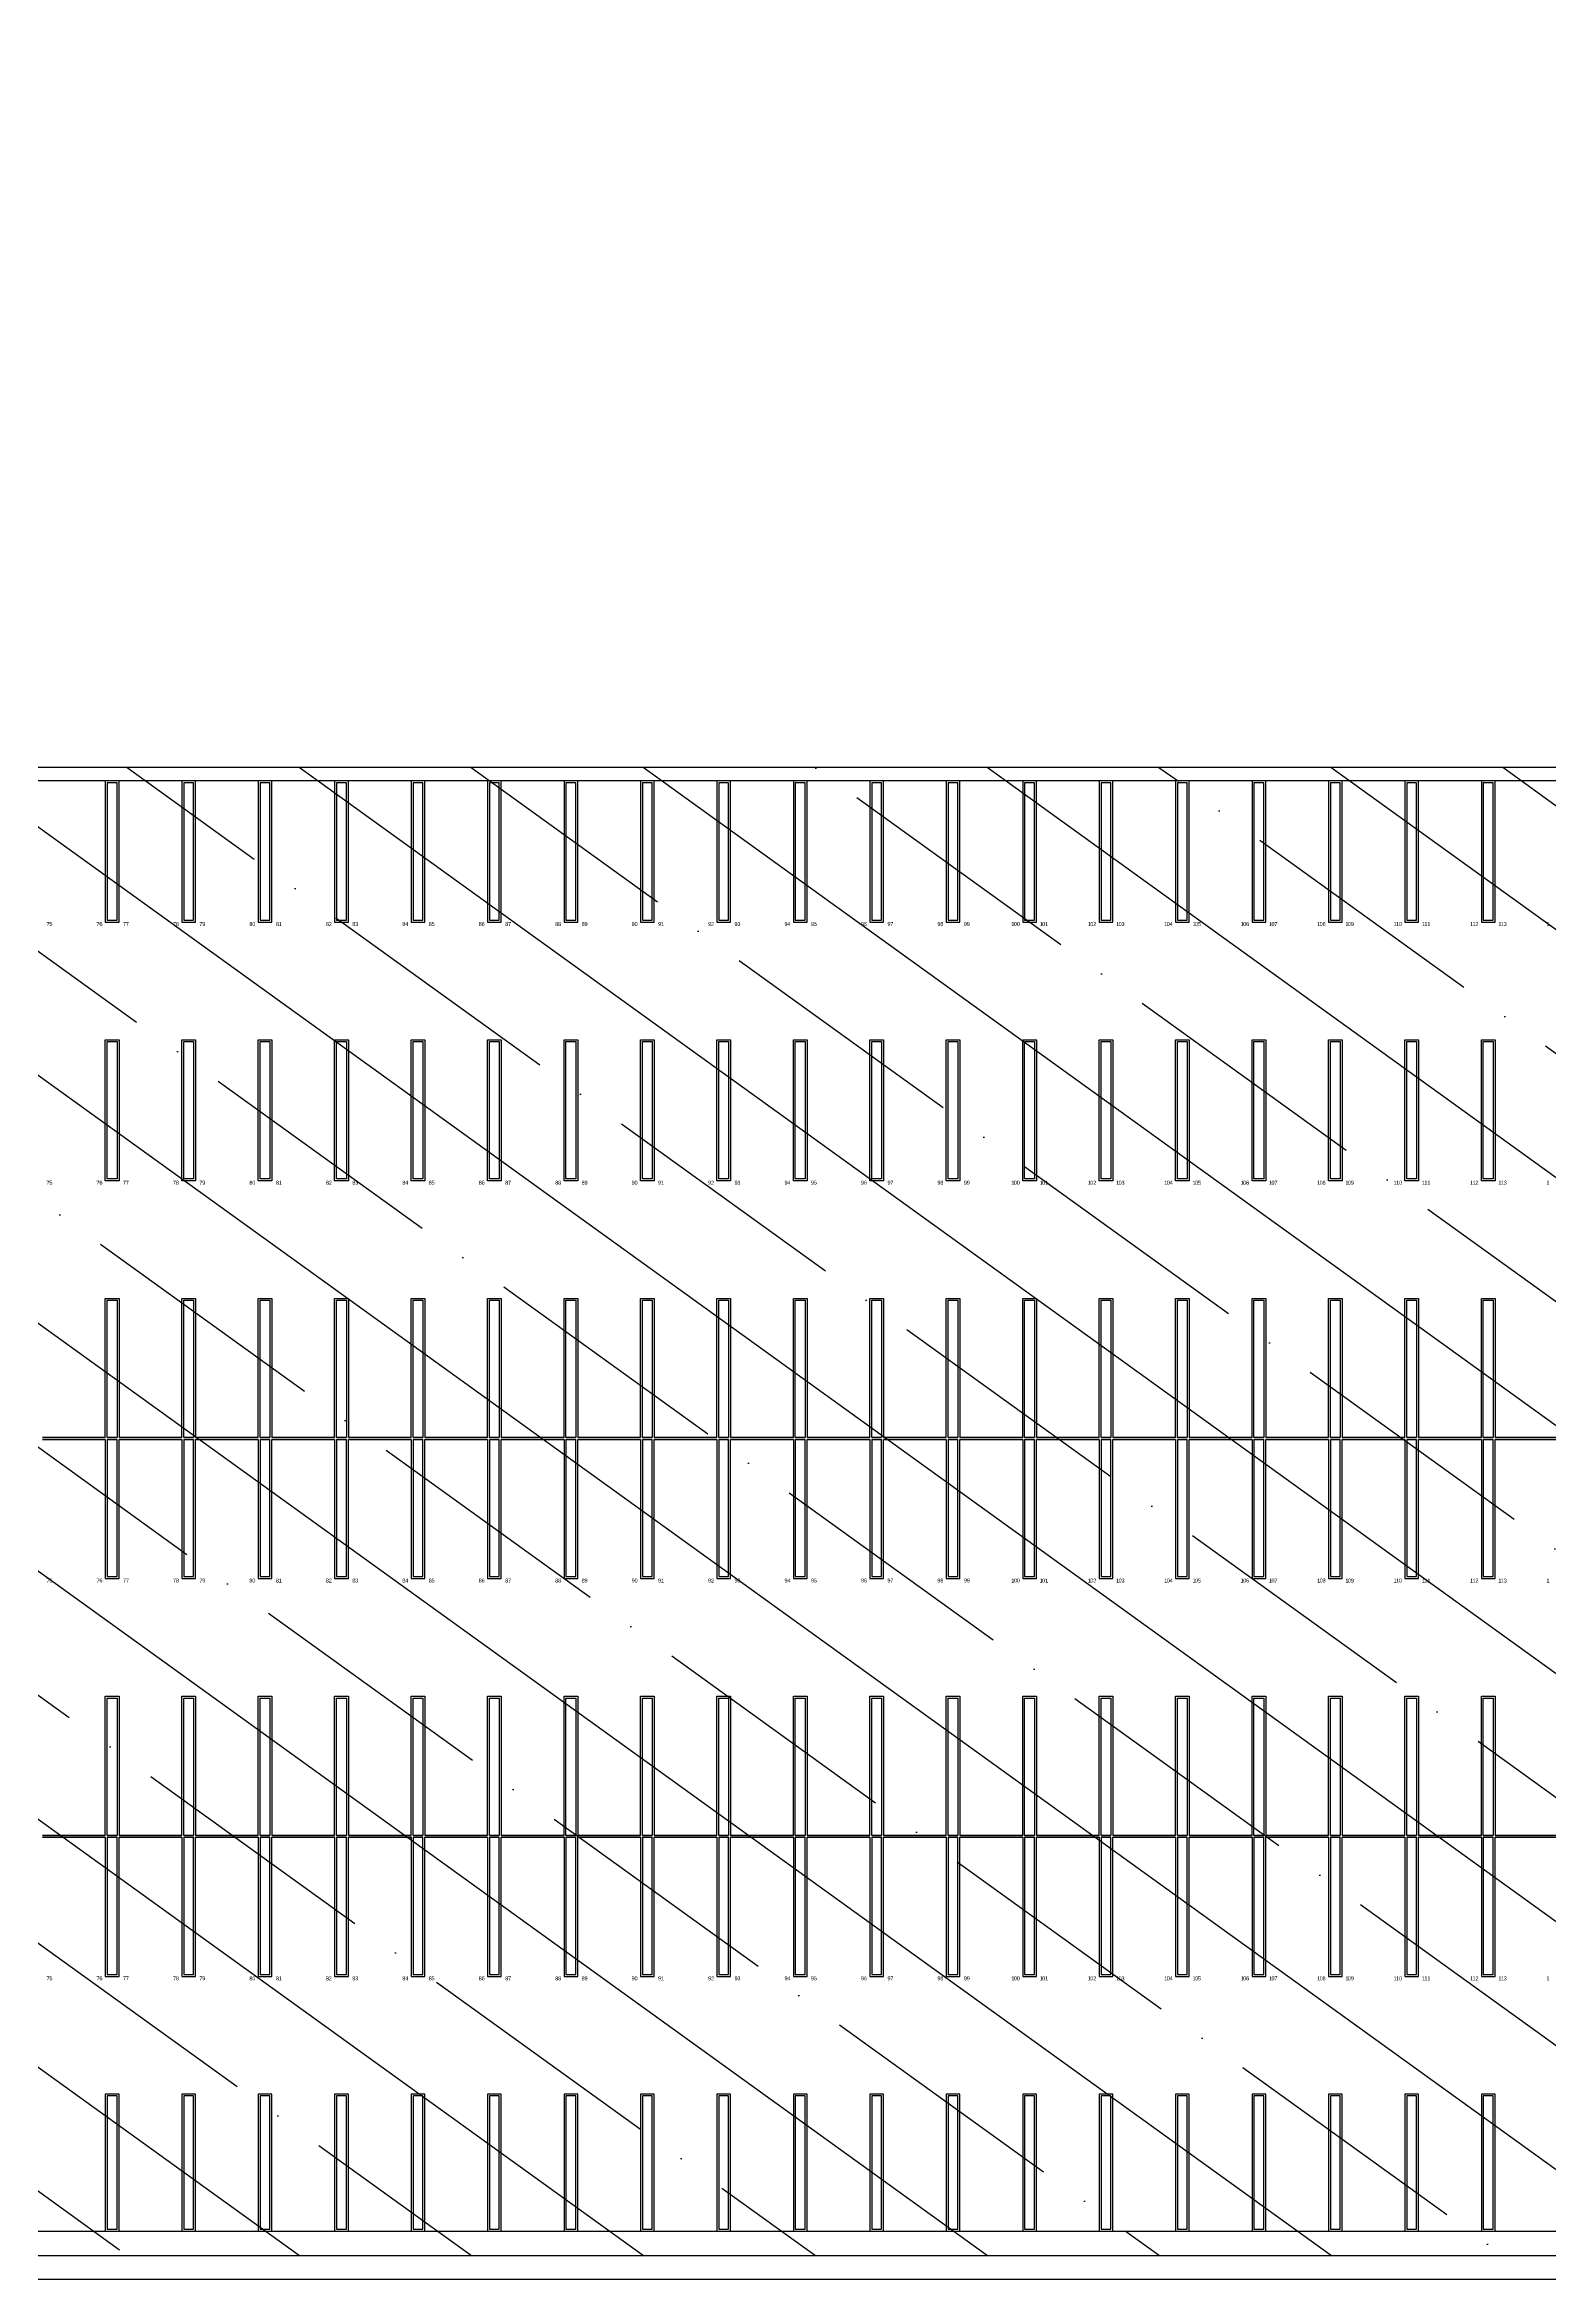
# Model space of a CAD drawing. Header units: inches. Extents: x -233729 to 737493, y -275239 to 196021.
# Drawn here: x 590815 to 647806, y -88617 to -3958 of the extents above; entities that cross this region are included whole.
import ezdxf
from ezdxf.lldxf.tags import DXFTag

# ---------------------------------------------------------------- set-up
doc = ezdxf.new("R2010")
doc.units = ezdxf.units.IN
doc.header["$MEASUREMENT"] = 0
for name, color, linetype in [('_FL_AREAS', 92, 'Continuous'), ('_FL_NEW WH_Pallets', 1, 'Continuous'), ('_FL_NEW WH_WALLS', 1, 'Continuous'), ('PR-CONCRETE', 224, 'Continuous'), ('PR-CONCRETE HATCH', 253, 'Continuous')]:
    doc.layers.add(name, color=color, linetype=linetype)
doc.styles.get("Standard").update_dxf_attribs({"font": 'arial.ttf'})
tags = doc.linetypes.add('DASHDOT2', pattern=[12.7, 6.35, -3.175, 0, -3.175]).pattern_tags.tags
tags[10:11] = [DXFTag(74, 4), DXFTag(75, 0), DXFTag(340, '0'), DXFTag(46, 0.0), DXFTag(50, 0.0), DXFTag(44, 0.0), DXFTag(45, 0.0)]
tags[8:9] = [DXFTag(74, 4), DXFTag(75, 0), DXFTag(340, '0'), DXFTag(46, 0.0), DXFTag(50, 0.0), DXFTag(44, 0.0), DXFTag(45, 0.0)]
tags[6:7] = [DXFTag(74, 4), DXFTag(75, 0), DXFTag(340, '0'), DXFTag(46, 0.0), DXFTag(50, 0.0), DXFTag(44, 0.0), DXFTag(45, 0.0)]
tags[4:5] = [DXFTag(74, 4), DXFTag(75, 0), DXFTag(340, '0'), DXFTag(46, 0.0), DXFTag(50, 0.0), DXFTag(44, 0.0), DXFTag(45, 0.0)]

# ---------------------------------------------------------------- blocks, each defined once
blk = doc.blocks.new('A$Cd2fab3cb')
at = {"layer": 'PR-CONCRETE HATCH', "linetype": 'DASHDOT2', "transparency": 33554559}
h = blk.add_hatch(dxfattribs=at)
h.set_pattern_fill('ANSI35', color=256, scale=100)
h.set_pattern_definition([(45, (-1598098.226, -830189.208), (-17.67766953, 17.67766953), []), (45, (-1598080.55, -830189.208), (-17.67766953, 17.67766953), [31.25, -6.25, 0, -6.25])])
h.paths.add_polyline_path([(118.26, 135.82), (300.88, 106.22), (182.68, -622.78), (0.07, -593.17)])
at = {"layer": 'PR-CONCRETE'}
blk.add_lwpolyline([(183.1, -620.22), (300.88, 106.22), (-375.29, 215.84, 0.414214), (-426.92, 178.63), (-589.53, -824.37, -0.225878), (-596.57, -834.55, 1.082972), (-534.25, -925.43, -0.21352), (-522.41, -922.28), (-198.23, -974.84, -0.413147), (-160.99, -1026.3), (-166.15, -1058.87)], format="xyb", dxfattribs=at)
at = {"layer": 'PR-CONCRETE HATCH', "linetype": 'DASHDOT2'}
blk.add_lwpolyline([(0.07, -593.17), (117.9, 133.57)], dxfattribs=at)
blk = doc.blocks.new('A$C4bdc07ce')
at = {"layer": '_FL_NEW WH_Pallets'}
for p, q in [((4617, -1005), (4521, -1005)), ((4617, -1008), (4521, -1008)), ((4521, -1008), (4617, -1008)), ((4635, -1005), (4620, -1005)), ((4635, -1008), (4620, -1008)), ((4620, -1008), (4635, -1008)), ((4734, -1005), (4638, -1005)), ((4734, -1008), (4638, -1008)), ((4638, -1008), (4734, -1008)), ((4752, -1005), (4737, -1005)), ((4752, -1008), (4737, -1008)), ((4737, -1008), (4752, -1008)), ((4851, -1005), (4755, -1005)), ((4851, -1008), (4755, -1008)), ((4755, -1008), (4851, -1008)), ((4869, -1005), (4854, -1005)), ((4869, -1008), (4854, -1008)), ((4854, -1008), (4869, -1008)), ((4968, -1005), (4872, -1005)), ((4968, -1008), (4872, -1008)), ((4872, -1008), (4968, -1008)), ((4986, -1005), (4971, -1005)), ((4986, -1008), (4971, -1008)), ((4971, -1008), (4986, -1008)), ((5085, -1005), (4989, -1005)), ((5085, -1008), (4989, -1008)), ((4989, -1008), (5085, -1008)), ((5103, -1005), (5088, -1005)), ((5103, -1008), (5088, -1008)), ((5088, -1008), (5103, -1008)), ((5202, -1005), (5106, -1005)), ((5202, -1008), (5106, -1008)), ((5106, -1008), (5202, -1008)), ((5220, -1005), (5205, -1005)), ((5220, -1008), (5205, -1008)), ((5205, -1008), (5220, -1008)), ((5319, -1005), (5223, -1005)), ((5319, -1008), (5223, -1008)), ((5223, -1008), (5319, -1008)), ((5337, -1005), (5322, -1005)), ((5337, -1008), (5322, -1008)), ((5322, -1008), (5337, -1008)), ((5436, -1005), (5340, -1005)), ((5436, -1008), (5340, -1008)), ((5340, -1008), (5436, -1008)), ((5454, -1005), (5439, -1005)), ((5454, -1008), (5439, -1008)), ((5439, -1008), (5454, -1008)), ((5553, -1005), (5457, -1005)), ((5553, -1008), (5457, -1008)), ((5457, -1008), (5553, -1008)), ((5571, -1005), (5556, -1005)), ((5571, -1008), (5556, -1008)), ((5556, -1008), (5571, -1008)), ((5670, -1005), (5574, -1005)), ((5670, -1008), (5574, -1008)), ((5574, -1008), (5670, -1008)), ((5688, -1005), (5673, -1005)), ((5688, -1008), (5673, -1008)), ((5673, -1008), (5688, -1008)), ((5787, -1005), (5691, -1005)), ((5787, -1008), (5691, -1008)), ((5691, -1008), (5787, -1008)), ((5805, -1005), (5790, -1005)), ((5805, -1008), (5790, -1008)), ((5790, -1008), (5805, -1008)), ((5904, -1005), (5808, -1005)), ((5904, -1008), (5808, -1008)), ((5808, -1008), (5904, -1008)), ((5922, -1005), (5907, -1005)), ((5922, -1008), (5907, -1008)), ((5907, -1008), (5922, -1008)), ((6021, -1005), (5925, -1005)), ((6021, -1008), (5925, -1008)), ((5925, -1008), (6021, -1008)), ((6039, -1005), (6024, -1005)), ((6039, -1008), (6024, -1008)), ((6024, -1008), (6039, -1008)), ((6138, -1005), (6042, -1005)), ((6138, -1008), (6042, -1008)), ((6042, -1008), (6138, -1008)), ((6156, -1005), (6141, -1005)), ((6156, -1008), (6141, -1008)), ((6141, -1008), (6156, -1008)), ((6255, -1005), (6159, -1005)), ((6255, -1008), (6159, -1008)), ((6159, -1008), (6255, -1008)), ((6273, -1005), (6258, -1005)), ((6273, -1008), (6258, -1008)), ((6258, -1008), (6273, -1008)), ((6372, -1005), (6276, -1005)), ((6372, -1008), (6276, -1008)), ((6276, -1008), (6372, -1008)), ((6390, -1005), (6375, -1005)), ((6390, -1008), (6375, -1008)), ((6375, -1008), (6390, -1008)), ((6489, -1005), (6393, -1005)), ((6489, -1008), (6393, -1008)), ((6393, -1008), (6489, -1008)), ((6507, -1005), (6492, -1005)), ((6507, -1008), (6492, -1008)), ((6492, -1008), (6507, -1008)), ((6606, -1005), (6510, -1005)), ((6606, -1008), (6510, -1008)), ((6510, -1008), (6606, -1008)), ((6624, -1005), (6609, -1005)), ((6624, -1008), (6609, -1008)), ((6609, -1008), (6624, -1008)), ((6723, -1005), (6627, -1005)), ((6723, -1008), (6627, -1008)), ((6627, -1008), (6723, -1008)), ((6741, -1005), (6726, -1005)), ((6741, -1008), (6726, -1008)), ((6726, -1008), (6741, -1008)), ((6840, -1005), (6744, -1005)), ((6840, -1008), (6744, -1008)), ((6744, -1008), (6840, -1008)), ((4617, -1614), (4521, -1614)), ((4617, -1617), (4521, -1617)), ((4521, -1617), (4617, -1617)), ((4635, -1614), (4620, -1614)), ((4635, -1617), (4620, -1617)), ((4620, -1617), (4635, -1617)), ((4734, -1614), (4638, -1614)), ((4734, -1617), (4638, -1617)), ((4638, -1617), (4734, -1617)), ((4752, -1614), (4737, -1614)), ((4752, -1617), (4737, -1617)), ((4737, -1617), (4752, -1617)), ((4851, -1614), (4755, -1614)), ((4851, -1617), (4755, -1617)), ((4755, -1617), (4851, -1617)), ((4869, -1614), (4854, -1614)), ((4869, -1617), (4854, -1617)), ((4854, -1617), (4869, -1617)), ((4968, -1614), (4872, -1614)), ((4968, -1617), (4872, -1617)), ((4872, -1617), (4968, -1617)), ((4986, -1614), (4971, -1614)), ((4986, -1617), (4971, -1617)), ((4971, -1617), (4986, -1617)), ((5085, -1614), (4989, -1614)), ((5085, -1617), (4989, -1617)), ((4989, -1617), (5085, -1617)), ((5103, -1614), (5088, -1614)), ((5103, -1617), (5088, -1617)), ((5088, -1617), (5103, -1617)), ((5202, -1614), (5106, -1614)), ((5202, -1617), (5106, -1617)), ((5106, -1617), (5202, -1617)), ((5220, -1614), (5205, -1614)), ((5220, -1617), (5205, -1617)), ((5205, -1617), (5220, -1617)), ((5319, -1614), (5223, -1614)), ((5319, -1617), (5223, -1617)), ((5223, -1617), (5319, -1617)), ((5337, -1614), (5322, -1614)), ((5337, -1617), (5322, -1617)), ((5322, -1617), (5337, -1617)), ((5436, -1614), (5340, -1614)), ((5436, -1617), (5340, -1617)), ((5340, -1617), (5436, -1617)), ((5454, -1614), (5439, -1614)), ((5454, -1617), (5439, -1617)), ((5439, -1617), (5454, -1617)), ((5553, -1614), (5457, -1614)), ((5553, -1617), (5457, -1617)), ((5457, -1617), (5553, -1617)), ((5571, -1614), (5556, -1614)), ((5571, -1617), (5556, -1617)), ((5556, -1617), (5571, -1617)), ((5670, -1614), (5574, -1614)), ((5670, -1617), (5574, -1617)), ((5574, -1617), (5670, -1617)), ((5688, -1614), (5673, -1614)), ((5688, -1617), (5673, -1617)), ((5673, -1617), (5688, -1617)), ((5787, -1614), (5691, -1614)), ((5787, -1617), (5691, -1617)), ((5691, -1617), (5787, -1617)), ((5805, -1614), (5790, -1614)), ((5805, -1617), (5790, -1617)), ((5790, -1617), (5805, -1617)), ((5904, -1614), (5808, -1614)), ((5904, -1617), (5808, -1617)), ((5808, -1617), (5904, -1617)), ((5922, -1614), (5907, -1614)), ((5922, -1617), (5907, -1617)), ((5907, -1617), (5922, -1617)), ((6021, -1614), (5925, -1614)), ((6021, -1617), (5925, -1617)), ((5925, -1617), (6021, -1617)), ((6039, -1614), (6024, -1614)), ((6039, -1617), (6024, -1617)), ((6024, -1617), (6039, -1617)), ((6138, -1614), (6042, -1614)), ((6138, -1617), (6042, -1617)), ((6042, -1617), (6138, -1617)), ((6156, -1614), (6141, -1614)), ((6156, -1617), (6141, -1617)), ((6141, -1617), (6156, -1617)), ((6255, -1614), (6159, -1614)), ((6255, -1617), (6159, -1617)), ((6159, -1617), (6255, -1617)), ((6273, -1614), (6258, -1614)), ((6273, -1617), (6258, -1617)), ((6258, -1617), (6273, -1617)), ((6372, -1614), (6276, -1614)), ((6372, -1617), (6276, -1617)), ((6276, -1617), (6372, -1617)), ((6390, -1614), (6375, -1614)), ((6390, -1617), (6375, -1617)), ((6375, -1617), (6390, -1617)), ((6489, -1614), (6393, -1614)), ((6489, -1617), (6393, -1617)), ((6393, -1617), (6489, -1617)), ((6507, -1614), (6492, -1614)), ((6507, -1617), (6492, -1617)), ((6492, -1617), (6507, -1617)), ((6606, -1614), (6510, -1614)), ((6606, -1617), (6510, -1617)), ((6510, -1617), (6606, -1617)), ((6624, -1614), (6609, -1614)), ((6624, -1617), (6609, -1617)), ((6609, -1617), (6624, -1617)), ((6723, -1614), (6627, -1614)), ((6723, -1617), (6627, -1617)), ((6627, -1617), (6723, -1617)), ((6741, -1614), (6726, -1614)), ((6741, -1617), (6726, -1617)), ((6726, -1617), (6741, -1617)), ((6840, -1614), (6744, -1614)), ((6840, -1617), (6744, -1617)), ((6744, -1617), (6840, -1617))]:
    blk.add_line(p, q, dxfattribs=at)
for points in [[(0, -2220), (0, -2220), (8904, -2220), (8904, 0), (0, 0), (0, -2220)], [(4617, 0), (4617, 0), (4617, -216), (4638, -216), (4638, 0), (4617, 0)], [(4734, 0), (4734, 0), (4734, -216), (4755, -216), (4755, 0), (4734, 0)], [(4851, 0), (4851, 0), (4851, -216), (4872, -216), (4872, 0), (4851, 0)], [(4968, 0), (4968, 0), (4968, -216), (4989, -216), (4989, 0), (4968, 0)], [(5085, 0), (5085, 0), (5085, -216), (5106, -216), (5106, 0), (5085, 0)], [(5202, 0), (5202, 0), (5202, -216), (5223, -216), (5223, 0), (5202, 0)], [(5319, 0), (5319, 0), (5319, -216), (5340, -216), (5340, 0), (5319, 0)], [(5436, 0), (5436, 0), (5436, -216), (5457, -216), (5457, 0), (5436, 0)], [(5553, 0), (5553, 0), (5553, -216), (5574, -216), (5574, 0), (5553, 0)], [(5670, 0), (5670, 0), (5670, -216), (5691, -216), (5691, 0), (5670, 0)], [(5787, 0), (5787, 0), (5787, -216), (5808, -216), (5808, 0), (5787, 0)], [(5904, 0), (5904, 0), (5904, -216), (5925, -216), (5925, 0), (5904, 0)], [(6021, 0), (6021, 0), (6021, -216), (6042, -216), (6042, 0), (6021, 0)], [(6138, 0), (6138, 0), (6138, -216), (6159, -216), (6159, 0), (6138, 0)], [(6255, 0), (6255, 0), (6255, -216), (6276, -216), (6276, 0), (6255, 0)], [(6372, 0), (6372, 0), (6372, -216), (6393, -216), (6393, 0), (6372, 0)], [(6489, 0), (6489, 0), (6489, -216), (6510, -216), (6510, 0), (6489, 0)], [(6606, 0), (6606, 0), (6606, -216), (6627, -216), (6627, 0), (6606, 0)], [(6723, 0), (6723, 0), (6723, -216), (6744, -216), (6744, 0), (6723, 0)], [(4617, -612), (4617, -612), (4617, -396), (4638, -396), (4638, -612), (4617, -612)], [(4734, -612), (4734, -612), (4734, -396), (4755, -396), (4755, -612), (4734, -612)], [(4851, -612), (4851, -612), (4851, -396), (4872, -396), (4872, -612), (4851, -612)], [(4968, -612), (4968, -612), (4968, -396), (4989, -396), (4989, -612), (4968, -612)], [(5085, -612), (5085, -612), (5085, -396), (5106, -396), (5106, -612), (5085, -612)], [(5202, -612), (5202, -612), (5202, -396), (5223, -396), (5223, -612), (5202, -612)], [(5319, -612), (5319, -612), (5319, -396), (5340, -396), (5340, -612), (5319, -612)], [(5436, -612), (5436, -612), (5436, -396), (5457, -396), (5457, -612), (5436, -612)], [(5553, -612), (5553, -612), (5553, -396), (5574, -396), (5574, -612), (5553, -612)], [(5670, -612), (5670, -612), (5670, -396), (5691, -396), (5691, -612), (5670, -612)], [(5787, -612), (5787, -612), (5787, -396), (5808, -396), (5808, -612), (5787, -612)], [(5904, -612), (5904, -612), (5904, -396), (5925, -396), (5925, -612), (5904, -612)], [(6021, -612), (6021, -612), (6021, -396), (6042, -396), (6042, -612), (6021, -612)], [(6138, -612), (6138, -612), (6138, -396), (6159, -396), (6159, -612), (6138, -612)], [(6255, -612), (6255, -612), (6255, -396), (6276, -396), (6276, -612), (6255, -612)], [(6372, -612), (6372, -612), (6372, -396), (6393, -396), (6393, -612), (6372, -612)], [(6489, -612), (6489, -612), (6489, -396), (6510, -396), (6510, -612), (6489, -612)], [(6606, -612), (6606, -612), (6606, -396), (6627, -396), (6627, -612), (6606, -612)], [(6723, -612), (6723, -612), (6723, -396), (6744, -396), (6744, -612), (6723, -612)], [(4617, -1005), (4617, -792), (4638, -792), (4638, -1005)], [(4734, -1005), (4734, -792), (4755, -792), (4755, -1005)], [(4851, -1005), (4851, -792), (4872, -792), (4872, -1005)], [(4968, -1005), (4968, -792), (4989, -792), (4989, -1005)], [(5085, -1005), (5085, -792), (5106, -792), (5106, -1005)], [(5202, -1005), (5202, -792), (5223, -792), (5223, -1005)], [(5319, -1005), (5319, -792), (5340, -792), (5340, -1005)], [(5436, -1005), (5436, -792), (5457, -792), (5457, -1005)], [(5553, -1005), (5553, -792), (5574, -792), (5574, -1005)], [(5670, -1005), (5670, -792), (5691, -792), (5691, -1005)], [(5787, -1005), (5787, -792), (5808, -792), (5808, -1005)], [(5904, -1005), (5904, -792), (5925, -792), (5925, -1005)], [(6021, -1005), (6021, -792), (6042, -792), (6042, -1005)], [(6138, -1005), (6138, -792), (6159, -792), (6159, -1005)], [(6255, -1005), (6255, -792), (6276, -792), (6276, -1005)], [(6372, -1005), (6372, -792), (6393, -792), (6393, -1005)], [(6489, -1005), (6489, -792), (6510, -792), (6510, -1005)], [(6606, -1005), (6606, -792), (6627, -792), (6627, -1005)], [(6723, -1005), (6723, -792), (6744, -792), (6744, -1005)], [(4617, -1008), (4617, -1221), (4638, -1221), (4638, -1008)], [(4635, -1005), (4620, -1005)], [(4635, -1008), (4620, -1008)], [(4734, -1008), (4734, -1221), (4755, -1221), (4755, -1008)], [(4752, -1005), (4737, -1005)], [(4752, -1008), (4737, -1008)], [(4851, -1008), (4851, -1221), (4872, -1221), (4872, -1008)], [(4869, -1005), (4854, -1005)], [(4869, -1008), (4854, -1008)], [(4968, -1008), (4968, -1221), (4989, -1221), (4989, -1008)], [(4986, -1005), (4971, -1005)], [(4986, -1008), (4971, -1008)], [(5085, -1008), (5085, -1221), (5106, -1221), (5106, -1008)], [(5103, -1005), (5088, -1005)], [(5103, -1008), (5088, -1008)], [(5202, -1008), (5202, -1221), (5223, -1221), (5223, -1008)], [(5220, -1005), (5205, -1005)], [(5220, -1008), (5205, -1008)], [(5319, -1008), (5319, -1221), (5340, -1221), (5340, -1008)], [(5337, -1005), (5322, -1005)], [(5337, -1008), (5322, -1008)], [(5436, -1008), (5436, -1221), (5457, -1221), (5457, -1008)], [(5454, -1005), (5439, -1005)], [(5454, -1008), (5439, -1008)], [(5553, -1008), (5553, -1221), (5574, -1221), (5574, -1008)], [(5571, -1005), (5556, -1005)], [(5571, -1008), (5556, -1008)], [(5670, -1008), (5670, -1221), (5691, -1221), (5691, -1008)], [(5688, -1005), (5673, -1005)], [(5688, -1008), (5673, -1008)], [(5787, -1008), (5787, -1221), (5808, -1221), (5808, -1008)], [(5805, -1005), (5790, -1005)], [(5805, -1008), (5790, -1008)], [(5904, -1008), (5904, -1221), (5925, -1221), (5925, -1008)], [(5922, -1005), (5907, -1005)], [(5922, -1008), (5907, -1008)], [(6021, -1008), (6021, -1221), (6042, -1221), (6042, -1008)], [(6039, -1005), (6024, -1005)], [(6039, -1008), (6024, -1008)], [(6138, -1008), (6138, -1221), (6159, -1221), (6159, -1008)], [(6156, -1005), (6141, -1005)], [(6156, -1008), (6141, -1008)], [(6255, -1008), (6255, -1221), (6276, -1221), (6276, -1008)], [(6273, -1005), (6258, -1005)], [(6273, -1008), (6258, -1008)], [(6372, -1008), (6372, -1221), (6393, -1221), (6393, -1008)], [(6390, -1005), (6375, -1005)], [(6390, -1008), (6375, -1008)], [(6489, -1008), (6489, -1221), (6510, -1221), (6510, -1008)], [(6507, -1005), (6492, -1005)], [(6507, -1008), (6492, -1008)], [(6606, -1008), (6606, -1221), (6627, -1221), (6627, -1008)], [(6624, -1005), (6609, -1005)], [(6624, -1008), (6609, -1008)], [(6723, -1008), (6723, -1221), (6744, -1221), (6744, -1008)], [(6741, -1005), (6726, -1005)], [(6741, -1008), (6726, -1008)], [(4617, -1614), (4617, -1401), (4638, -1401), (4638, -1614)], [(4734, -1614), (4734, -1401), (4755, -1401), (4755, -1614)], [(4851, -1614), (4851, -1401), (4872, -1401), (4872, -1614)], [(4968, -1614), (4968, -1401), (4989, -1401), (4989, -1614)], [(5085, -1614), (5085, -1401), (5106, -1401), (5106, -1614)], [(5202, -1614), (5202, -1401), (5223, -1401), (5223, -1614)], [(5319, -1614), (5319, -1401), (5340, -1401), (5340, -1614)], [(5436, -1614), (5436, -1401), (5457, -1401), (5457, -1614)], [(5553, -1614), (5553, -1401), (5574, -1401), (5574, -1614)], [(5670, -1614), (5670, -1401), (5691, -1401), (5691, -1614)], [(5787, -1614), (5787, -1401), (5808, -1401), (5808, -1614)], [(5904, -1614), (5904, -1401), (5925, -1401), (5925, -1614)], [(6021, -1614), (6021, -1401), (6042, -1401), (6042, -1614)], [(6138, -1614), (6138, -1401), (6159, -1401), (6159, -1614)], [(6255, -1614), (6255, -1401), (6276, -1401), (6276, -1614)], [(6372, -1614), (6372, -1401), (6393, -1401), (6393, -1614)], [(6489, -1614), (6489, -1401), (6510, -1401), (6510, -1614)], [(6606, -1614), (6606, -1401), (6627, -1401), (6627, -1614)], [(6723, -1614), (6723, -1401), (6744, -1401), (6744, -1614)], [(4617, -1617), (4617, -1830), (4638, -1830), (4638, -1617)], [(4635, -1614), (4620, -1614)], [(4635, -1617), (4620, -1617)], [(4734, -1617), (4734, -1830), (4755, -1830), (4755, -1617)], [(4752, -1614), (4737, -1614)], [(4752, -1617), (4737, -1617)], [(4851, -1617), (4851, -1830), (4872, -1830), (4872, -1617)], [(4869, -1614), (4854, -1614)], [(4869, -1617), (4854, -1617)], [(4968, -1617), (4968, -1830), (4989, -1830), (4989, -1617)], [(4986, -1614), (4971, -1614)], [(4986, -1617), (4971, -1617)], [(5085, -1617), (5085, -1830), (5106, -1830), (5106, -1617)], [(5103, -1614), (5088, -1614)], [(5103, -1617), (5088, -1617)], [(5202, -1617), (5202, -1830), (5223, -1830), (5223, -1617)], [(5220, -1614), (5205, -1614)], [(5220, -1617), (5205, -1617)], [(5319, -1617), (5319, -1830), (5340, -1830), (5340, -1617)], [(5337, -1614), (5322, -1614)], [(5337, -1617), (5322, -1617)], [(5436, -1617), (5436, -1830), (5457, -1830), (5457, -1617)], [(5454, -1614), (5439, -1614)], [(5454, -1617), (5439, -1617)], [(5553, -1617), (5553, -1830), (5574, -1830), (5574, -1617)], [(5571, -1614), (5556, -1614)], [(5571, -1617), (5556, -1617)], [(5670, -1617), (5670, -1830), (5691, -1830), (5691, -1617)], [(5688, -1614), (5673, -1614)], [(5688, -1617), (5673, -1617)], [(5787, -1617), (5787, -1830), (5808, -1830), (5808, -1617)], [(5805, -1614), (5790, -1614)], [(5805, -1617), (5790, -1617)], [(5904, -1617), (5904, -1830), (5925, -1830), (5925, -1617)], [(5922, -1614), (5907, -1614)], [(5922, -1617), (5907, -1617)], [(6021, -1617), (6021, -1830), (6042, -1830), (6042, -1617)], [(6039, -1614), (6024, -1614)], [(6039, -1617), (6024, -1617)], [(6138, -1617), (6138, -1830), (6159, -1830), (6159, -1617)], [(6156, -1614), (6141, -1614)], [(6156, -1617), (6141, -1617)], [(6255, -1617), (6255, -1830), (6276, -1830), (6276, -1617)], [(6273, -1614), (6258, -1614)], [(6273, -1617), (6258, -1617)], [(6372, -1617), (6372, -1830), (6393, -1830), (6393, -1617)], [(6390, -1614), (6375, -1614)], [(6390, -1617), (6375, -1617)], [(6489, -1617), (6489, -1830), (6510, -1830), (6510, -1617)], [(6507, -1614), (6492, -1614)], [(6507, -1617), (6492, -1617)], [(6606, -1617), (6606, -1830), (6627, -1830), (6627, -1617)], [(6624, -1614), (6609, -1614)], [(6624, -1617), (6609, -1617)], [(6723, -1617), (6723, -1830), (6744, -1830), (6744, -1617)], [(6741, -1614), (6726, -1614)], [(6741, -1617), (6726, -1617)], [(4617, -2010), (4617, -2010), (4617, -2220), (4638, -2220), (4638, -2010), (4617, -2010)], [(4734, -2010), (4734, -2010), (4734, -2220), (4755, -2220), (4755, -2010), (4734, -2010)], [(4851, -2010), (4851, -2010), (4851, -2220), (4872, -2220), (4872, -2010), (4851, -2010)], [(4968, -2010), (4968, -2010), (4968, -2220), (4989, -2220), (4989, -2010), (4968, -2010)], [(5085, -2010), (5085, -2010), (5085, -2220), (5106, -2220), (5106, -2010), (5085, -2010)], [(5202, -2010), (5202, -2010), (5202, -2220), (5223, -2220), (5223, -2010), (5202, -2010)], [(5319, -2010), (5319, -2010), (5319, -2220), (5340, -2220), (5340, -2010), (5319, -2010)], [(5436, -2010), (5436, -2010), (5436, -2220), (5457, -2220), (5457, -2010), (5436, -2010)], [(5553, -2010), (5553, -2010), (5553, -2220), (5574, -2220), (5574, -2010), (5553, -2010)], [(5670, -2010), (5670, -2010), (5670, -2220), (5691, -2220), (5691, -2010), (5670, -2010)], [(5787, -2010), (5787, -2010), (5787, -2220), (5808, -2220), (5808, -2010), (5787, -2010)], [(5904, -2010), (5904, -2010), (5904, -2220), (5925, -2220), (5925, -2010), (5904, -2010)], [(6021, -2010), (6021, -2010), (6021, -2220), (6042, -2220), (6042, -2010), (6021, -2010)], [(6138, -2010), (6138, -2010), (6138, -2220), (6159, -2220), (6159, -2010), (6138, -2010)], [(6255, -2010), (6255, -2010), (6255, -2220), (6276, -2220), (6276, -2010), (6255, -2010)], [(6372, -2010), (6372, -2010), (6372, -2220), (6393, -2220), (6393, -2010), (6372, -2010)], [(6489, -2010), (6489, -2010), (6489, -2220), (6510, -2220), (6510, -2010), (6489, -2010)], [(6606, -2010), (6606, -2010), (6606, -2220), (6627, -2220), (6627, -2010), (6606, -2010)], [(6723, -2010), (6723, -2010), (6723, -2220), (6744, -2220), (6744, -2010), (6723, -2010)]]:
    blk.add_lwpolyline(points, dxfattribs=at)
for points in [[(4620, -3), (4620, -213), (4635, -213), (4635, -3)], [(4737, -3), (4737, -213), (4752, -213), (4752, -3)], [(4854, -3), (4854, -213), (4869, -213), (4869, -3)], [(4971, -3), (4971, -213), (4986, -213), (4986, -3)], [(5088, -3), (5088, -213), (5103, -213), (5103, -3)], [(5205, -3), (5205, -213), (5220, -213), (5220, -3)], [(5322, -3), (5322, -213), (5337, -213), (5337, -3)], [(5439, -3), (5439, -213), (5454, -213), (5454, -3)], [(5556, -3), (5556, -213), (5571, -213), (5571, -3)], [(5673, -3), (5673, -213), (5688, -213), (5688, -3)], [(5790, -3), (5790, -213), (5805, -213), (5805, -3)], [(5907, -3), (5907, -213), (5922, -213), (5922, -3)], [(6024, -3), (6024, -213), (6039, -213), (6039, -3)], [(6141, -3), (6141, -213), (6156, -213), (6156, -3)], [(6258, -3), (6258, -213), (6273, -213), (6273, -3)], [(6375, -3), (6375, -213), (6390, -213), (6390, -3)], [(6492, -3), (6492, -213), (6507, -213), (6507, -3)], [(6609, -3), (6609, -213), (6624, -213), (6624, -3)], [(6726, -3), (6726, -213), (6741, -213), (6741, -3)], [(4620, -609), (4620, -399), (4635, -399), (4635, -609)], [(4737, -609), (4737, -399), (4752, -399), (4752, -609)], [(4854, -609), (4854, -399), (4869, -399), (4869, -609)], [(4971, -609), (4971, -399), (4986, -399), (4986, -609)], [(5088, -609), (5088, -399), (5103, -399), (5103, -609)], [(5205, -609), (5205, -399), (5220, -399), (5220, -609)], [(5322, -609), (5322, -399), (5337, -399), (5337, -609)], [(5439, -609), (5439, -399), (5454, -399), (5454, -609)], [(5556, -609), (5556, -399), (5571, -399), (5571, -609)], [(5673, -609), (5673, -399), (5688, -399), (5688, -609)], [(5790, -609), (5790, -399), (5805, -399), (5805, -609)], [(5907, -609), (5907, -399), (5922, -399), (5922, -609)], [(6024, -609), (6024, -399), (6039, -399), (6039, -609)], [(6141, -609), (6141, -399), (6156, -399), (6156, -609)], [(6258, -609), (6258, -399), (6273, -399), (6273, -609)], [(6375, -609), (6375, -399), (6390, -399), (6390, -609)], [(6492, -609), (6492, -399), (6507, -399), (6507, -609)], [(6609, -609), (6609, -399), (6624, -399), (6624, -609)], [(6726, -609), (6726, -399), (6741, -399), (6741, -609)], [(4620, -1005), (4620, -795), (4635, -795), (4635, -1005)], [(4737, -1005), (4737, -795), (4752, -795), (4752, -1005)], [(4854, -1005), (4854, -795), (4869, -795), (4869, -1005)], [(4971, -1005), (4971, -795), (4986, -795), (4986, -1005)], [(5088, -1005), (5088, -795), (5103, -795), (5103, -1005)], [(5205, -1005), (5205, -795), (5220, -795), (5220, -1005)], [(5322, -1005), (5322, -795), (5337, -795), (5337, -1005)], [(5439, -1005), (5439, -795), (5454, -795), (5454, -1005)], [(5556, -1005), (5556, -795), (5571, -795), (5571, -1005)], [(5673, -1005), (5673, -795), (5688, -795), (5688, -1005)], [(5790, -1005), (5790, -795), (5805, -795), (5805, -1005)], [(5907, -1005), (5907, -795), (5922, -795), (5922, -1005)], [(6024, -1005), (6024, -795), (6039, -795), (6039, -1005)], [(6141, -1005), (6141, -795), (6156, -795), (6156, -1005)], [(6258, -1005), (6258, -795), (6273, -795), (6273, -1005)], [(6375, -1005), (6375, -795), (6390, -795), (6390, -1005)], [(6492, -1005), (6492, -795), (6507, -795), (6507, -1005)], [(6609, -1005), (6609, -795), (6624, -795), (6624, -1005)], [(6726, -1005), (6726, -795), (6741, -795), (6741, -1005)], [(4617, -1005), (4617, -1005)], [(4617, -1008), (4617, -1008)], [(4620, -1008), (4620, -1218), (4635, -1218), (4635, -1008)], [(4734, -1005), (4734, -1005)], [(4734, -1008), (4734, -1008)], [(4737, -1008), (4737, -1218), (4752, -1218), (4752, -1008)], [(4851, -1005), (4851, -1005)], [(4851, -1008), (4851, -1008)], [(4854, -1008), (4854, -1218), (4869, -1218), (4869, -1008)], [(4968, -1005), (4968, -1005)], [(4968, -1008), (4968, -1008)], [(4971, -1008), (4971, -1218), (4986, -1218), (4986, -1008)], [(5085, -1005), (5085, -1005)], [(5085, -1008), (5085, -1008)], [(5088, -1008), (5088, -1218), (5103, -1218), (5103, -1008)], [(5202, -1005), (5202, -1005)], [(5202, -1008), (5202, -1008)], [(5205, -1008), (5205, -1218), (5220, -1218), (5220, -1008)], [(5319, -1005), (5319, -1005)], [(5319, -1008), (5319, -1008)], [(5322, -1008), (5322, -1218), (5337, -1218), (5337, -1008)], [(5436, -1005), (5436, -1005)], [(5436, -1008), (5436, -1008)], [(5439, -1008), (5439, -1218), (5454, -1218), (5454, -1008)], [(5553, -1005), (5553, -1005)], [(5553, -1008), (5553, -1008)], [(5556, -1008), (5556, -1218), (5571, -1218), (5571, -1008)], [(5670, -1005), (5670, -1005)], [(5670, -1008), (5670, -1008)], [(5673, -1008), (5673, -1218), (5688, -1218), (5688, -1008)], [(5787, -1005), (5787, -1005)], [(5787, -1008), (5787, -1008)], [(5790, -1008), (5790, -1218), (5805, -1218), (5805, -1008)], [(5904, -1005), (5904, -1005)], [(5904, -1008), (5904, -1008)], [(5907, -1008), (5907, -1218), (5922, -1218), (5922, -1008)], [(6021, -1005), (6021, -1005)], [(6021, -1008), (6021, -1008)], [(6024, -1008), (6024, -1218), (6039, -1218), (6039, -1008)], [(6138, -1005), (6138, -1005)], [(6138, -1008), (6138, -1008)], [(6141, -1008), (6141, -1218), (6156, -1218), (6156, -1008)], [(6255, -1005), (6255, -1005)], [(6255, -1008), (6255, -1008)], [(6258, -1008), (6258, -1218), (6273, -1218), (6273, -1008)], [(6372, -1005), (6372, -1005)], [(6372, -1008), (6372, -1008)], [(6375, -1008), (6375, -1218), (6390, -1218), (6390, -1008)], [(6489, -1005), (6489, -1005)], [(6489, -1008), (6489, -1008)], [(6492, -1008), (6492, -1218), (6507, -1218), (6507, -1008)], [(6606, -1005), (6606, -1005)], [(6606, -1008), (6606, -1008)], [(6609, -1008), (6609, -1218), (6624, -1218), (6624, -1008)], [(6723, -1005), (6723, -1005)], [(6723, -1008), (6723, -1008)], [(6726, -1008), (6726, -1218), (6741, -1218), (6741, -1008)], [(4620, -1614), (4620, -1404), (4635, -1404), (4635, -1614)], [(4737, -1614), (4737, -1404), (4752, -1404), (4752, -1614)], [(4854, -1614), (4854, -1404), (4869, -1404), (4869, -1614)], [(4971, -1614), (4971, -1404), (4986, -1404), (4986, -1614)], [(5088, -1614), (5088, -1404), (5103, -1404), (5103, -1614)], [(5205, -1614), (5205, -1404), (5220, -1404), (5220, -1614)], [(5322, -1614), (5322, -1404), (5337, -1404), (5337, -1614)], [(5439, -1614), (5439, -1404), (5454, -1404), (5454, -1614)], [(5556, -1614), (5556, -1404), (5571, -1404), (5571, -1614)], [(5673, -1614), (5673, -1404), (5688, -1404), (5688, -1614)], [(5790, -1614), (5790, -1404), (5805, -1404), (5805, -1614)], [(5907, -1614), (5907, -1404), (5922, -1404), (5922, -1614)], [(6024, -1614), (6024, -1404), (6039, -1404), (6039, -1614)], [(6141, -1614), (6141, -1404), (6156, -1404), (6156, -1614)], [(6258, -1614), (6258, -1404), (6273, -1404), (6273, -1614)], [(6375, -1614), (6375, -1404), (6390, -1404), (6390, -1614)], [(6492, -1614), (6492, -1404), (6507, -1404), (6507, -1614)], [(6609, -1614), (6609, -1404), (6624, -1404), (6624, -1614)], [(6726, -1614), (6726, -1404), (6741, -1404), (6741, -1614)], [(4620, -1617), (4620, -1827), (4635, -1827), (4635, -1617)], [(4737, -1617), (4737, -1827), (4752, -1827), (4752, -1617)], [(4854, -1617), (4854, -1827), (4869, -1827), (4869, -1617)], [(4971, -1617), (4971, -1827), (4986, -1827), (4986, -1617)], [(5088, -1617), (5088, -1827), (5103, -1827), (5103, -1617)], [(5205, -1617), (5205, -1827), (5220, -1827), (5220, -1617)], [(5322, -1617), (5322, -1827), (5337, -1827), (5337, -1617)], [(5439, -1617), (5439, -1827), (5454, -1827), (5454, -1617)], [(5556, -1617), (5556, -1827), (5571, -1827), (5571, -1617)], [(5673, -1617), (5673, -1827), (5688, -1827), (5688, -1617)], [(5790, -1617), (5790, -1827), (5805, -1827), (5805, -1617)], [(5907, -1617), (5907, -1827), (5922, -1827), (5922, -1617)], [(6024, -1617), (6024, -1827), (6039, -1827), (6039, -1617)], [(6141, -1617), (6141, -1827), (6156, -1827), (6156, -1617)], [(6258, -1617), (6258, -1827), (6273, -1827), (6273, -1617)], [(6375, -1617), (6375, -1827), (6390, -1827), (6390, -1617)], [(6492, -1617), (6492, -1827), (6507, -1827), (6507, -1617)], [(6609, -1617), (6609, -1827), (6624, -1827), (6624, -1617)], [(6726, -1617), (6726, -1827), (6741, -1827), (6741, -1617)], [(4620, -2013), (4620, -2217), (4635, -2217), (4635, -2013)], [(4737, -2013), (4737, -2217), (4752, -2217), (4752, -2013)], [(4854, -2013), (4854, -2217), (4869, -2217), (4869, -2013)], [(4971, -2013), (4971, -2217), (4986, -2217), (4986, -2013)], [(5088, -2013), (5088, -2217), (5103, -2217), (5103, -2013)], [(5205, -2013), (5205, -2217), (5220, -2217), (5220, -2013)], [(5322, -2013), (5322, -2217), (5337, -2217), (5337, -2013)], [(5439, -2013), (5439, -2217), (5454, -2217), (5454, -2013)], [(5556, -2013), (5556, -2217), (5571, -2217), (5571, -2013)], [(5673, -2013), (5673, -2217), (5688, -2217), (5688, -2013)], [(5790, -2013), (5790, -2217), (5805, -2217), (5805, -2013)], [(5907, -2013), (5907, -2217), (5922, -2217), (5922, -2013)], [(6024, -2013), (6024, -2217), (6039, -2217), (6039, -2013)], [(6141, -2013), (6141, -2217), (6156, -2217), (6156, -2013)], [(6258, -2013), (6258, -2217), (6273, -2217), (6273, -2013)], [(6375, -2013), (6375, -2217), (6390, -2217), (6390, -2013)], [(6492, -2013), (6492, -2217), (6507, -2217), (6507, -2013)], [(6609, -2013), (6609, -2217), (6624, -2217), (6624, -2013)], [(6726, -2013), (6726, -2217), (6741, -2217), (6741, -2013)]]:
    blk.add_lwpolyline(points, close=True, dxfattribs=at)
for s, p in [('7', (4527, -222)), ('5', (4531.4, -221.9)), ('7', (4603.5, -222)), ('6', (4608, -221.9)), ('7', (4644, -222)), ('7', (4648.4, -222)), ('7', (4720.5, -222)), ('8', (4725, -221.9)), ('7', (4761, -222)), ('9', (4765.4, -221.9)), ('8', (4837.5, -222)), ('0', (4842, -221.9)), ('8', (4878, -222)), ('1', (4882.4, -222)), ('8', (4954.5, -222)), ('2', (4959, -222)), ('8', (4995, -222)), ('3', (4999.4, -221.9)), ('8', (5071.5, -222)), ('4', (5076, -222)), ('8', (5112, -222)), ('5', (5116.4, -221.9)), ('8', (5188.5, -222)), ('6', (5193, -221.9)), ('8', (5229, -222)), ('7', (5233.4, -222)), ('8', (5305.5, -222)), ('8', (5310, -221.9)), ('8', (5346, -222)), ('9', (5350.4, -221.9)), ('9', (5422.5, -221.9)), ('0', (5427, -221.9)), ('9', (5463, -221.9)), ('1', (5467.4, -222)), ('9', (5539.5, -221.9)), ('2', (5544, -222)), ('9', (5580, -221.9)), ('3', (5584.4, -221.9)), ('9', (5656.5, -221.9)), ('4', (5661, -222)), ('9', (5697, -221.9)), ('5', (5701.4, -221.9)), ('9', (5773.5, -221.9)), ('6', (5778, -221.9)), ('9', (5814, -221.9)), ('7', (5818.4, -222)), ('9', (5890.5, -221.9)), ('8', (5895, -221.9)), ('9', (5931, -221.9)), ('9', (5935.4, -221.9)), ('1', (6003.6, -222)), ('0', (6007.5, -221.9)), ('0', (6012, -221.9)), ('1', (6047, -222)), ('0', (6050.8, -221.9)), ('1', (6055.3, -222)), ('1', (6120.6, -222)), ('0', (6124.5, -221.9)), ('2', (6129, -221.9)), ('1', (6164, -222)), ('0', (6167.8, -221.9)), ('3', (6172.3, -222)), ('1', (6237.6, -222)), ('0', (6241.5, -221.9)), ('4', (6246, -221.9)), ('1', (6281, -222)), ('0', (6284.8, -221.9)), ('5', (6289.3, -222)), ('1', (6354.6, -222)), ('0', (6358.5, -221.9)), ('6', (6363, -221.9)), ('1', (6398, -222)), ('0', (6401.8, -221.9)), ('7', (6406.3, -222)), ('1', (6471.6, -222)), ('0', (6475.5, -221.9)), ('8', (6480, -221.9)), ('1', (6515, -222)), ('0', (6518.8, -221.9)), ('9', (6523.3, -222)), ('1', (6588.6, -222)), ('1', (6592.5, -221.9)), ('0', (6597, -221.9)), ('1', (6632, -222)), ('1', (6635.8, -221.9)), ('1', (6640.3, -222)), ('1', (6705.6, -222)), ('1', (6709.5, -221.9)), ('2', (6714, -221.9)), ('1', (6749, -222)), ('1', (6752.8, -221.9)), ('3', (6757.3, -222)), ('1', (6822.6, -222)), ('7', (4527, -618)), ('5', (4531.4, -617.9)), ('7', (4603.5, -618)), ('6', (4608, -617.9)), ('7', (4644, -618)), ('7', (4648.4, -618)), ('7', (4720.5, -618)), ('8', (4725, -617.9)), ('7', (4761, -618)), ('9', (4765.4, -617.9)), ('8', (4837.5, -618)), ('0', (4842, -617.9)), ('8', (4878, -618)), ('1', (4882.4, -618)), ('8', (4954.5, -618)), ('2', (4959, -618)), ('8', (4995, -618)), ('3', (4999.4, -617.9)), ('8', (5071.5, -618)), ('4', (5076, -618)), ('8', (5112, -618)), ('5', (5116.4, -617.9)), ('8', (5188.5, -618)), ('6', (5193, -617.9)), ('8', (5229, -618)), ('7', (5233.4, -618)), ('8', (5305.5, -618)), ('8', (5310, -617.9)), ('8', (5346, -618)), ('9', (5350.4, -617.9)), ('9', (5422.5, -617.9)), ('0', (5427, -617.9)), ('9', (5463, -617.9)), ('1', (5467.4, -618)), ('9', (5539.5, -617.9)), ('2', (5544, -618)), ('9', (5580, -617.9)), ('3', (5584.4, -617.9)), ('9', (5656.5, -617.9)), ('4', (5661, -618)), ('9', (5697, -617.9)), ('5', (5701.4, -617.9)), ('9', (5773.5, -617.9)), ('6', (5778, -617.9)), ('9', (5814, -617.9)), ('7', (5818.4, -618)), ('9', (5890.5, -617.9)), ('8', (5895, -617.9)), ('9', (5931, -617.9)), ('9', (5935.4, -617.9)), ('1', (6003.6, -618)), ('0', (6007.5, -617.9)), ('0', (6012, -617.9)), ('1', (6047, -618)), ('0', (6050.8, -617.9)), ('1', (6055.3, -618)), ('1', (6120.6, -618)), ('0', (6124.5, -617.9)), ('2', (6129, -617.9)), ('1', (6164, -618)), ('0', (6167.8, -617.9)), ('3', (6172.3, -618)), ('1', (6237.6, -618)), ('0', (6241.5, -617.9)), ('4', (6246, -617.9)), ('1', (6281, -618)), ('0', (6284.8, -617.9)), ('5', (6289.3, -618)), ('1', (6354.6, -618)), ('0', (6358.5, -617.9)), ('6', (6363, -617.9)), ('1', (6398, -618)), ('0', (6401.8, -617.9)), ('7', (6406.3, -618)), ('1', (6471.6, -618)), ('0', (6475.5, -617.9)), ('8', (6480, -617.9)), ('1', (6515, -618)), ('0', (6518.8, -617.9)), ('9', (6523.3, -618)), ('1', (6588.6, -618)), ('1', (6592.5, -617.9)), ('0', (6597, -617.9)), ('1', (6632, -618)), ('1', (6635.8, -617.9)), ('1', (6640.3, -618)), ('1', (6705.6, -618)), ('1', (6709.5, -617.9)), ('2', (6714, -617.9)), ('1', (6749, -618)), ('1', (6752.8, -617.9)), ('3', (6757.3, -618)), ('1', (6822.6, -618)), ('7', (4527, -1227)), ('5', (4531.4, -1226.9)), ('7', (4603.5, -1227)), ('6', (4608, -1226.9)), ('7', (4644, -1227)), ('7', (4648.4, -1227)), ('7', (4720.5, -1227)), ('8', (4725, -1226.9)), ('7', (4761, -1227)), ('9', (4765.4, -1226.9)), ('8', (4837.5, -1227)), ('0', (4842, -1226.9)), ('8', (4878, -1227)), ('1', (4882.4, -1227)), ('8', (4954.5, -1227)), ('2', (4959, -1227)), ('8', (4995, -1227)), ('3', (4999.4, -1226.9)), ('8', (5071.5, -1227)), ('4', (5076, -1227)), ('8', (5112, -1227)), ('5', (5116.4, -1226.9)), ('8', (5188.5, -1227)), ('6', (5193, -1226.9)), ('8', (5229, -1227)), ('7', (5233.4, -1227)), ('8', (5305.5, -1227)), ('8', (5310, -1226.9)), ('8', (5346, -1227)), ('9', (5350.4, -1226.9)), ('9', (5422.5, -1226.9)), ('0', (5427, -1226.9)), ('9', (5463, -1226.9)), ('1', (5467.4, -1227)), ('9', (5539.5, -1226.9)), ('2', (5544, -1227)), ('9', (5580, -1226.9)), ('3', (5584.4, -1226.9)), ('9', (5656.5, -1226.9)), ('4', (5661, -1227)), ('9', (5697, -1226.9)), ('5', (5701.4, -1226.9)), ('9', (5773.5, -1226.9)), ('6', (5778, -1226.9)), ('9', (5814, -1226.9)), ('7', (5818.4, -1227)), ('9', (5890.5, -1226.9)), ('8', (5895, -1226.9)), ('9', (5931, -1226.9)), ('9', (5935.4, -1226.9)), ('1', (6003.6, -1227)), ('0', (6007.5, -1226.9)), ('0', (6012, -1226.9)), ('1', (6047, -1227)), ('0', (6050.8, -1226.9)), ('1', (6055.3, -1227)), ('1', (6120.6, -1227)), ('0', (6124.5, -1226.9)), ('2', (6129, -1226.9)), ('1', (6164, -1227)), ('0', (6167.8, -1226.9)), ('3', (6172.3, -1227)), ('1', (6237.6, -1227)), ('0', (6241.5, -1226.9)), ('4', (6246, -1226.9)), ('1', (6281, -1227)), ('0', (6284.8, -1226.9)), ('5', (6289.3, -1227)), ('1', (6354.6, -1227)), ('0', (6358.5, -1226.9)), ('6', (6363, -1226.9)), ('1', (6398, -1227)), ('0', (6401.8, -1226.9)), ('7', (6406.3, -1227)), ('1', (6471.6, -1227)), ('0', (6475.5, -1226.9)), ('8', (6480, -1226.9)), ('1', (6515, -1227)), ('0', (6518.8, -1226.9)), ('9', (6523.3, -1227)), ('1', (6588.6, -1227)), ('1', (6592.5, -1226.9)), ('0', (6597, -1226.9)), ('1', (6632, -1227)), ('1', (6635.8, -1226.9)), ('1', (6640.3, -1227)), ('1', (6705.6, -1227)), ('1', (6709.5, -1226.9)), ('2', (6714, -1226.9)), ('1', (6749, -1227)), ('1', (6752.8, -1226.9)), ('3', (6757.3, -1227)), ('1', (6822.6, -1227)), ('7', (4527, -1836)), ('5', (4531.4, -1835.9)), ('7', (4603.5, -1836)), ('6', (4608, -1835.9)), ('7', (4644, -1836)), ('7', (4648.4, -1836)), ('7', (4720.5, -1836)), ('8', (4725, -1835.9)), ('7', (4761, -1836)), ('9', (4765.4, -1835.9)), ('8', (4837.5, -1836)), ('0', (4842, -1835.9)), ('8', (4878, -1836)), ('1', (4882.4, -1836)), ('8', (4954.5, -1836)), ('2', (4959, -1836)), ('8', (4995, -1836)), ('3', (4999.4, -1835.9)), ('8', (5071.5, -1836)), ('4', (5076, -1836)), ('8', (5112, -1836)), ('5', (5116.4, -1835.9)), ('8', (5188.5, -1836)), ('6', (5193, -1835.9)), ('8', (5229, -1836)), ('7', (5233.4, -1836)), ('8', (5305.5, -1836)), ('8', (5310, -1835.9)), ('8', (5346, -1836)), ('9', (5350.4, -1835.9)), ('9', (5422.5, -1835.9)), ('0', (5427, -1835.9)), ('9', (5463, -1835.9)), ('1', (5467.4, -1836)), ('9', (5539.5, -1835.9)), ('2', (5544, -1836)), ('9', (5580, -1835.9)), ('3', (5584.4, -1835.9)), ('9', (5656.5, -1835.9)), ('4', (5661, -1836)), ('9', (5697, -1835.9)), ('5', (5701.4, -1835.9)), ('9', (5773.5, -1835.9)), ('6', (5778, -1835.9)), ('9', (5814, -1835.9)), ('7', (5818.4, -1836)), ('9', (5890.5, -1835.9)), ('8', (5895, -1835.9)), ('9', (5931, -1835.9)), ('9', (5935.4, -1835.9)), ('1', (6003.6, -1836)), ('0', (6007.5, -1835.9)), ('0', (6012, -1835.9)), ('1', (6047, -1836)), ('0', (6050.8, -1835.9)), ('1', (6055.3, -1836)), ('1', (6120.6, -1836)), ('0', (6124.5, -1835.9)), ('2', (6129, -1835.9)), ('1', (6164, -1836)), ('0', (6167.8, -1835.9)), ('3', (6172.3, -1836)), ('1', (6237.6, -1836)), ('0', (6241.5, -1835.9)), ('4', (6246, -1835.9)), ('1', (6281, -1836)), ('0', (6284.8, -1835.9)), ('5', (6289.3, -1836)), ('1', (6354.6, -1836)), ('0', (6358.5, -1835.9)), ('6', (6363, -1835.9)), ('1', (6398, -1836)), ('0', (6401.8, -1835.9)), ('7', (6406.3, -1836)), ('1', (6471.6, -1836)), ('0', (6475.5, -1835.9)), ('8', (6480, -1835.9)), ('1', (6515, -1836)), ('0', (6518.8, -1835.9)), ('9', (6523.3, -1836)), ('1', (6588.6, -1836)), ('1', (6592.5, -1835.9)), ('0', (6597, -1835.9)), ('1', (6632, -1836)), ('1', (6635.8, -1835.9)), ('1', (6640.3, -1836)), ('1', (6705.6, -1836)), ('1', (6709.5, -1835.9)), ('2', (6714, -1835.9)), ('1', (6749, -1836)), ('1', (6752.8, -1835.9)), ('3', (6757.3, -1836)), ('1', (6822.6, -1836))]:
    blk.add_text(s, height=6, dxfattribs=at).set_placement(p)

msp = doc.modelspace()

# ---------------------------------------------------------------- linework, layer by layer
at = {"layer": '_FL_AREAS', "elevation": -162219.4368}
msp.add_lwpolyline([(478846.7411, -88616.80629), (703846.7411, -88616.80629), (703846.7411, -31852.72384), (478846.7411, -31852.72384)], close=True, dxfattribs=at)

# ---------------------------------------------------------------- block references
at = {"layer": '_FL_NEW WH_Pallets', "color": 0, "xscale": 24.74871794898559, "yscale": 24.74871794898559, "zscale": 24.74871794898559}
msp.add_blockref('A$C4bdc07ce', (478846.7411, -31852.72384, -162219.4368), dxfattribs=at)
at = {"layer": '_FL_NEW WH_WALLS', "color": 0, "xscale": 304.799999999516, "yscale": 304.799999999516, "zscale": 304.799999999516, "rotation": 279.2093042914935}
msp.add_blockref('A$Cd2fab3cb', (657699.67072, -2373.84916, -162219.4368), dxfattribs=at)

doc.saveas('drawing.dxf')
